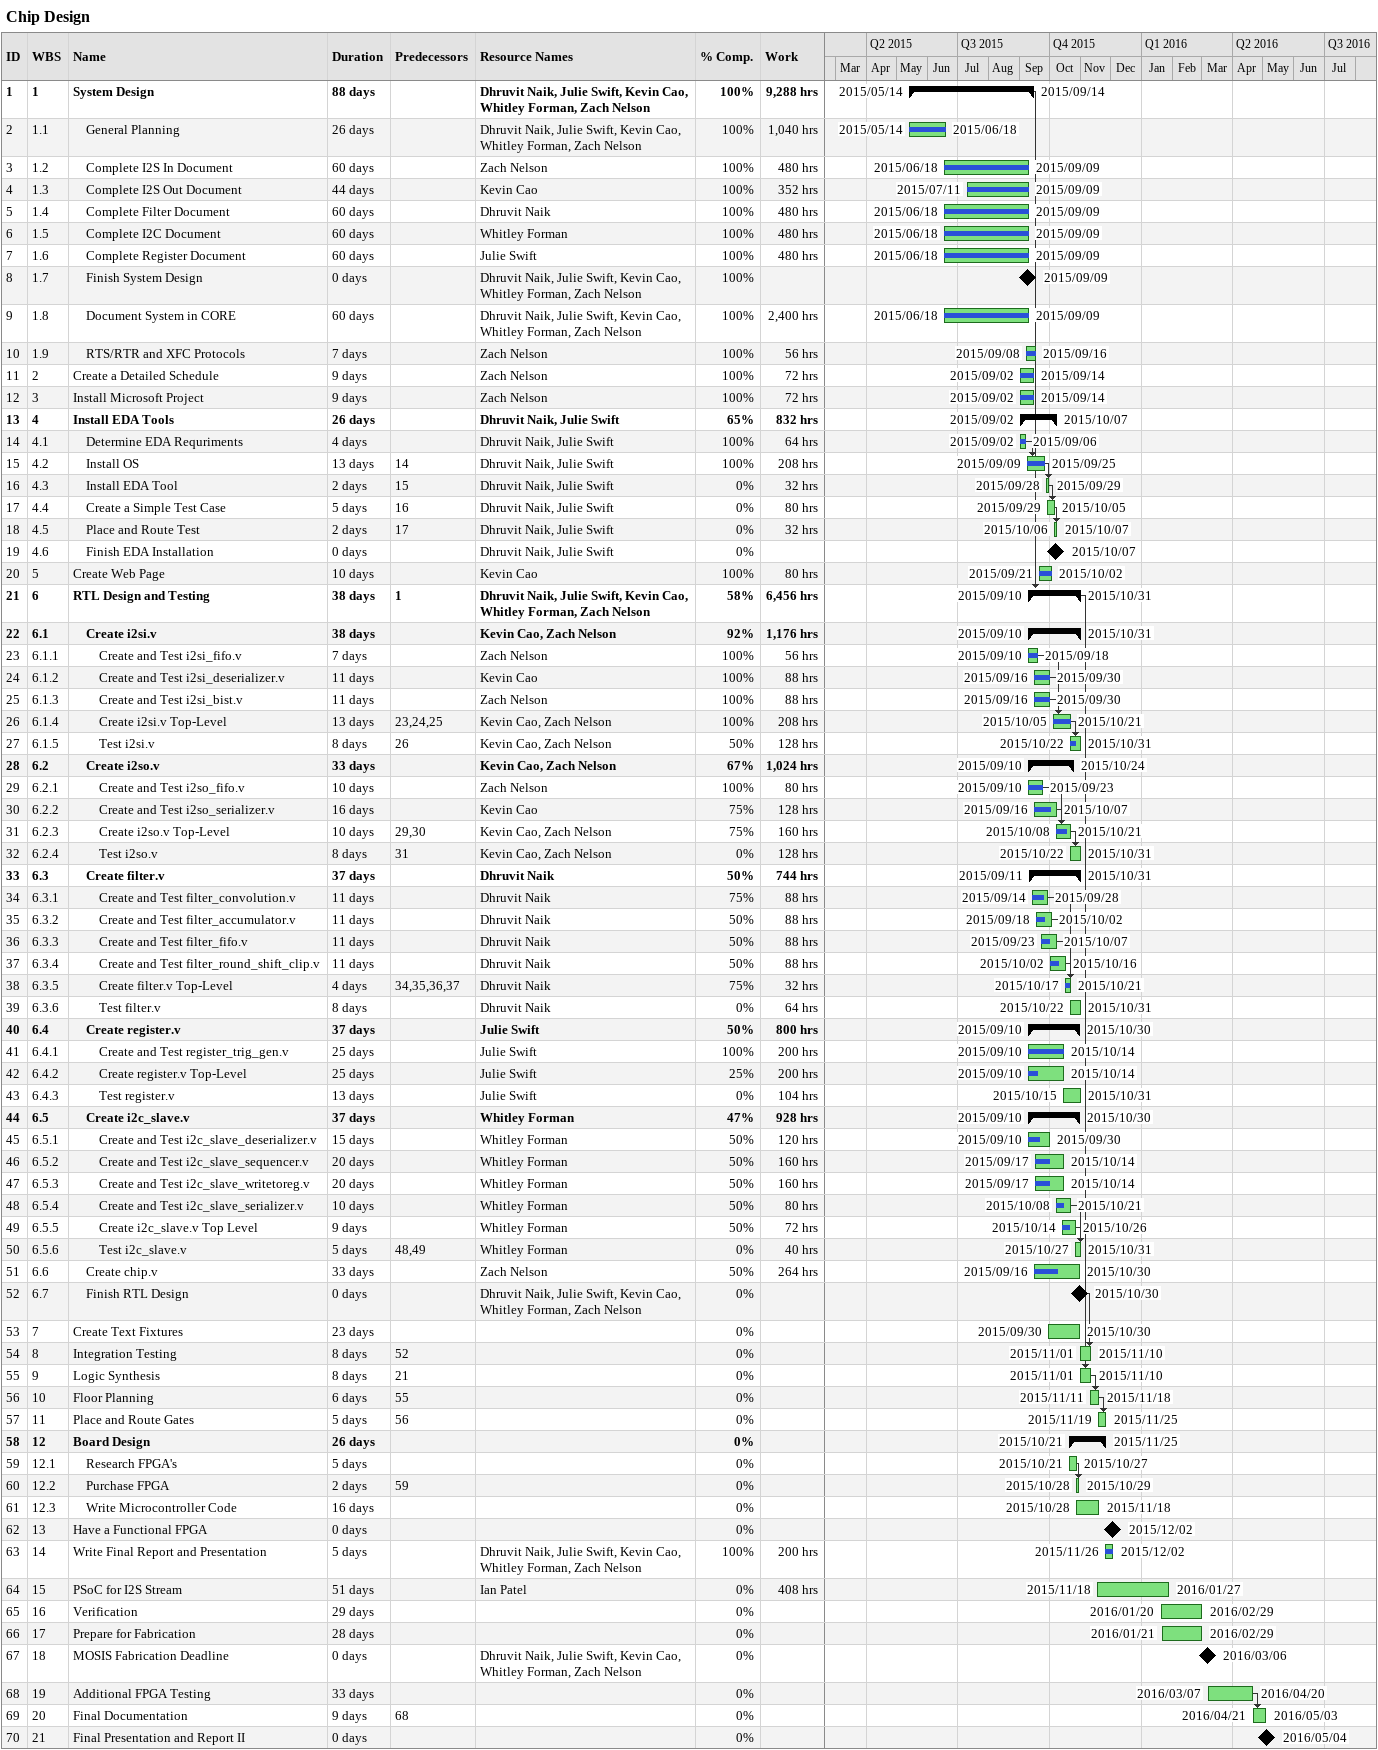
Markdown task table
Chip Design

| ID | WBS | Task | Duration | Start | Finish | Predecessors | Resources | % complete | Work (h) |
|---|---|---|---|---|---|---|---|---|---|
| 1 | 1 | **System Design** | 88d | 2015-05-14 | 2015-09-14 |  | Dhruvit Naik, Julie Swift, Kevin Cao, Whitley Forman, Zach Nelson | 100 | 9288 |
| 2 | 1.1 | General Planning | 26d | 2015-05-14 | 2015-06-18 |  | Dhruvit Naik, Julie Swift, Kevin Cao, Whitley Forman, Zach Nelson | 100 | 1040 |
| 3 | 1.2 | Complete I2S In Document | 60d | 2015-06-18 | 2015-09-09 |  | Zach Nelson | 100 | 480 |
| 4 | 1.3 | Complete I2S Out Document | 44d | 2015-07-11 | 2015-09-09 |  | Kevin Cao | 100 | 352 |
| 5 | 1.4 | Complete Filter Document | 60d | 2015-06-18 | 2015-09-09 |  | Dhruvit Naik | 100 | 480 |
| 6 | 1.5 | Complete I2C Document | 60d | 2015-06-18 | 2015-09-09 |  | Whitley Forman | 100 | 480 |
| 7 | 1.6 | Complete Register Document | 60d | 2015-06-18 | 2015-09-09 |  | Julie Swift | 100 | 480 |
| 8 | 1.7 | Finish System Design | 0d | 2015-09-09 | 2015-09-09 |  | Dhruvit Naik, Julie Swift, Kevin Cao, Whitley Forman, Zach Nelson | 100 |  |
| 9 | 1.8 | Document System in CORE | 60d | 2015-06-18 | 2015-09-09 |  | Dhruvit Naik, Julie Swift, Kevin Cao, Whitley Forman, Zach Nelson | 100 | 2400 |
| 10 | 1.9 | RTS/RTR and XFC Protocols | 7d | 2015-09-08 | 2015-09-16 |  | Zach Nelson | 100 | 56 |
| 11 | 2 | Create a Detailed Schedule | 9d | 2015-09-02 | 2015-09-14 |  | Zach Nelson | 100 | 72 |
| 12 | 3 | Install Microsoft Project | 9d | 2015-09-02 | 2015-09-14 |  | Zach Nelson | 100 | 72 |
| 13 | 4 | **Install EDA Tools** | 26d | 2015-09-02 | 2015-10-07 |  | Dhruvit Naik, Julie Swift | 65 | 832 |
| 14 | 4.1 | Determine EDA Requriments | 4d | 2015-09-02 | 2015-09-06 |  | Dhruvit Naik, Julie Swift | 100 | 64 |
| 15 | 4.2 | Install OS | 13d | 2015-09-09 | 2015-09-25 | 14 | Dhruvit Naik, Julie Swift | 100 | 208 |
| 16 | 4.3 | Install EDA Tool | 2d | 2015-09-28 | 2015-09-29 | 15 | Dhruvit Naik, Julie Swift | 0 | 32 |
| 17 | 4.4 | Create a Simple Test Case | 5d | 2015-09-29 | 2015-10-05 | 16 | Dhruvit Naik, Julie Swift | 0 | 80 |
| 18 | 4.5 | Place and Route Test | 2d | 2015-10-06 | 2015-10-07 | 17 | Dhruvit Naik, Julie Swift | 0 | 32 |
| 19 | 4.6 | Finish EDA Installation | 0d | 2015-10-07 | 2015-10-07 |  | Dhruvit Naik, Julie Swift | 0 |  |
| 20 | 5 | Create Web Page | 10d | 2015-09-21 | 2015-10-02 |  | Kevin Cao | 100 | 80 |
| 21 | 6 | **RTL Design and Testing** | 38d | 2015-09-10 | 2015-10-31 | 1 | Dhruvit Naik, Julie Swift, Kevin Cao, Whitley Forman, Zach Nelson | 58 | 6456 |
| 22 | 6.1 | **Create i2si.v** | 38d | 2015-09-10 | 2015-10-31 |  | Kevin Cao, Zach Nelson | 92 | 1176 |
| 23 | 6.1.1 | Create and Test i2si_fifo.v | 7d | 2015-09-10 | 2015-09-18 |  | Zach Nelson | 100 | 56 |
| 24 | 6.1.2 | Create and Test i2si_deserializer.v | 11d | 2015-09-16 | 2015-09-30 |  | Kevin Cao | 100 | 88 |
| 25 | 6.1.3 | Create and Test i2si_bist.v | 11d | 2015-09-16 | 2015-09-30 |  | Zach Nelson | 100 | 88 |
| 26 | 6.1.4 | Create i2si.v Top-Level | 13d | 2015-10-05 | 2015-10-21 | 23, 24, 25 | Kevin Cao, Zach Nelson | 100 | 208 |
| 27 | 6.1.5 | Test i2si.v | 8d | 2015-10-22 | 2015-10-31 | 26 | Kevin Cao, Zach Nelson | 50 | 128 |
| 28 | 6.2 | **Create i2so.v** | 33d | 2015-09-10 | 2015-10-24 |  | Kevin Cao, Zach Nelson | 67 | 1024 |
| 29 | 6.2.1 | Create and Test i2so_fifo.v | 10d | 2015-09-10 | 2015-09-23 |  | Zach Nelson | 100 | 80 |
| 30 | 6.2.2 | Create and Test i2so_serializer.v | 16d | 2015-09-16 | 2015-10-07 |  | Kevin Cao | 75 | 128 |
| 31 | 6.2.3 | Create i2so.v Top-Level | 10d | 2015-10-08 | 2015-10-21 | 29, 30 | Kevin Cao, Zach Nelson | 75 | 160 |
| 32 | 6.2.4 | Test i2so.v | 8d | 2015-10-22 | 2015-10-31 | 31 | Kevin Cao, Zach Nelson | 0 | 128 |
| 33 | 6.3 | **Create filter.v** | 37d | 2015-09-11 | 2015-10-31 |  | Dhruvit Naik | 50 | 744 |
| 34 | 6.3.1 | Create and Test filter_convolution.v | 11d | 2015-09-14 | 2015-09-28 |  | Dhruvit Naik | 75 | 88 |
| 35 | 6.3.2 | Create and Test filter_accumulator.v | 11d | 2015-09-18 | 2015-10-02 |  | Dhruvit Naik | 50 | 88 |
| 36 | 6.3.3 | Create and Test filter_fifo.v | 11d | 2015-09-23 | 2015-10-07 |  | Dhruvit Naik | 50 | 88 |
| 37 | 6.3.4 | Create and Test filter_round_shift_clip.v | 11d | 2015-10-02 | 2015-10-16 |  | Dhruvit Naik | 50 | 88 |
| 38 | 6.3.5 | Create filter.v Top-Level | 4d | 2015-10-17 | 2015-10-21 | 34, 35, 36, 37 | Dhruvit Naik | 75 | 32 |
| 39 | 6.3.6 | Test filter.v | 8d | 2015-10-22 | 2015-10-31 |  | Dhruvit Naik | 0 | 64 |
| 40 | 6.4 | **Create register.v** | 37d | 2015-09-10 | 2015-10-30 |  | Julie Swift | 50 | 800 |
| 41 | 6.4.1 | Create and Test register_trig_gen.v | 25d | 2015-09-10 | 2015-10-14 |  | Julie Swift | 100 | 200 |
| 42 | 6.4.2 | Create register.v Top-Level | 25d | 2015-09-10 | 2015-10-14 |  | Julie Swift | 25 | 200 |
| 43 | 6.4.3 | Test register.v | 13d | 2015-10-15 | 2015-10-31 |  | Julie Swift | 0 | 104 |
| 44 | 6.5 | **Create i2c_slave.v** | 37d | 2015-09-10 | 2015-10-30 |  | Whitley Forman | 47 | 928 |
| 45 | 6.5.1 | Create and Test i2c_slave_deserializer.v | 15d | 2015-09-10 | 2015-09-30 |  | Whitley Forman | 50 | 120 |
| 46 | 6.5.2 | Create and Test i2c_slave_sequencer.v | 20d | 2015-09-17 | 2015-10-14 |  | Whitley Forman | 50 | 160 |
| 47 | 6.5.3 | Create and Test i2c_slave_writetoreg.v | 20d | 2015-09-17 | 2015-10-14 |  | Whitley Forman | 50 | 160 |
| 48 | 6.5.4 | Create and Test i2c_slave_serializer.v | 10d | 2015-10-08 | 2015-10-21 |  | Whitley Forman | 50 | 80 |
| 49 | 6.5.5 | Create i2c_slave.v Top Level | 9d | 2015-10-14 | 2015-10-26 |  | Whitley Forman | 50 | 72 |
| 50 | 6.5.6 | Test i2c_slave.v | 5d | 2015-10-27 | 2015-10-31 | 48, 49 | Whitley Forman | 0 | 40 |
| 51 | 6.6 | Create chip.v | 33d | 2015-09-16 | 2015-10-30 |  | Zach Nelson | 50 | 264 |
| 52 | 6.7 | Finish RTL Design | 0d | 2015-10-30 | 2015-10-30 |  | Dhruvit Naik, Julie Swift, Kevin Cao, Whitley Forman, Zach Nelson | 0 |  |
| 53 | 7 | Create Text Fixtures | 23d | 2015-09-30 | 2015-10-30 |  |  | 0 |  |
| 54 | 8 | Integration Testing | 8d | 2015-11-01 | 2015-11-10 | 52 |  | 0 |  |
| 55 | 9 | Logic Synthesis | 8d | 2015-11-01 | 2015-11-10 | 21 |  | 0 |  |
| 56 | 10 | Floor Planning | 6d | 2015-11-11 | 2015-11-18 | 55 |  | 0 |  |
| 57 | 11 | Place and Route Gates | 5d | 2015-11-19 | 2015-11-25 | 56 |  | 0 |  |
| 58 | 12 | **Board Design** | 26d | 2015-10-21 | 2015-11-25 |  |  | 0 |  |
| 59 | 12.1 | Research FPGA's | 5d | 2015-10-21 | 2015-10-27 |  |  | 0 |  |
| 60 | 12.2 | Purchase FPGA | 2d | 2015-10-28 | 2015-10-29 | 59 |  | 0 |  |
| 61 | 12.3 | Write Microcontroller Code | 16d | 2015-10-28 | 2015-11-18 |  |  | 0 |  |
| 62 | 13 | Have a Functional FPGA | 0d | 2015-12-02 | 2015-12-02 |  |  | 0 |  |
| 63 | 14 | Write Final Report and Presentation | 5d | 2015-11-26 | 2015-12-02 |  | Dhruvit Naik, Julie Swift, Kevin Cao, Whitley Forman, Zach Nelson | 100 | 200 |
| 64 | 15 | PSoC for I2S Stream | 51d | 2015-11-18 | 2016-01-27 |  | Ian Patel | 0 | 408 |
| 65 | 16 | Verification | 29d | 2016-01-20 | 2016-02-29 |  |  | 0 |  |
| 66 | 17 | Prepare for Fabrication | 28d | 2016-01-21 | 2016-02-29 |  |  | 0 |  |
| 67 | 18 | MOSIS Fabrication Deadline | 0d | 2016-03-06 | 2016-03-06 |  | Dhruvit Naik, Julie Swift, Kevin Cao, Whitley Forman, Zach Nelson | 0 |  |
| 68 | 19 | Additional FPGA Testing | 33d | 2016-03-07 | 2016-04-20 |  |  | 0 |  |
| 69 | 20 | Final Documentation | 9d | 2016-04-21 | 2016-05-03 | 68 |  | 0 |  |
| 70 | 21 | Final Presentation and Report II | 0d | 2016-05-04 | 2016-05-04 |  |  | 0 |  |
